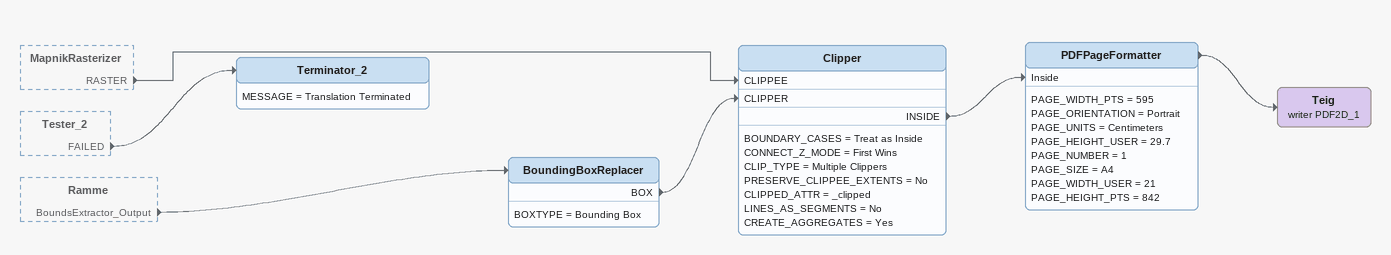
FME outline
MapnikRasterizer [outside]
    RASTER -> Clipper [CLIPPEE]
Tester_2 [outside]
    FAILED -> Terminator_2
Ramme [outside]
    BoundsExtractor_Output -> BoundingBoxReplacer
BoundingBoxReplacer
    BOXTYPE = Bounding Box
    BOX -> Clipper [CLIPPER]
Clipper
    BOUNDARY_CASES = Treat as Inside
    CONNECT_Z_MODE = First Wins
    CLIP_TYPE = Multiple Clippers
    PRESERVE_CLIPPEE_EXTENTS = No
    CLIPPED_ATTR = _clipped
    LINES_AS_SEGMENTS = No
    CREATE_AGGREGATES = Yes
    INSIDE -> PDFPageFormatter [Inside]
PDFPageFormatter
    PAGE_WIDTH_PTS = 595
    PAGE_ORIENTATION = Portrait
    PAGE_UNITS = Centimeters
    PAGE_HEIGHT_USER = 29.7
    PAGE_NUMBER = 1
    PAGE_SIZE = A4
    PAGE_WIDTH_USER = 21
    PAGE_HEIGHT_PTS = 842
    -> Teig (writer PDF2D_1)
Teig (writer PDF2D_1)
Terminator_2
    MESSAGE = Translation Terminated
